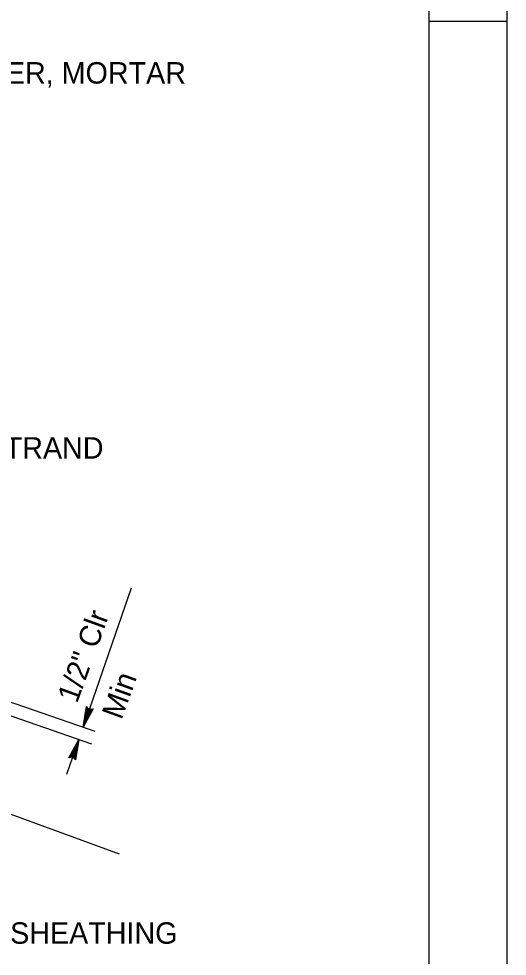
# Model space of a CAD drawing. Extents: x 0 to 2.83, y 0 to 1.83.
# Drawn here: x 2.5739 to 2.8333, y 0.4198 to 0.9179 of the extents above; entities that cross this region are included whole.
import ezdxf

# ---------------------------------------------------------------- set-up
doc = ezdxf.new("R2010")
doc.units = 0
for name, color, linetype in [('10 Sheet Format', 7, 'Continuous'), ('201 Center and Station Line', 7, 'Continuous'), ('210 Border', 7, 'Continuous'), ('212 Leaders and Dim Lines', 7, 'Continuous'), ('214 Text and Titles', 7, 'Continuous')]:
    doc.layers.add(name, color=color, linetype=linetype)

msp = doc.modelspace()

# ---------------------------------------------------------------- linework, layer by layer
at = {"layer": '10 Sheet Format'}
msp.add_lwpolyline([(0, 0), (2.83333, 0), (2.83333, 1.83333), (0, 1.83333)], close=True, dxfattribs=at)
at = {"layer": '201 Center and Station Line'}
msp.add_line((2.62731, 0.47413), (1.94896, 0.72104), dxfattribs=at)
at = {"layer": '210 Border'}
for p, q in [((2.79167, 1.79167), (2.79167, 0.04167)), ((2.79167, 0.91667), (2.83333, 0.91667))]:
    msp.add_line(p, q, dxfattribs=at)
at = {"layer": '212 Leaders and Dim Lines'}
for p, q in [((2.63364, 0.61546), (2.60809, 0.54151)), ((2.54919, 0.56186), (2.61435, 0.53935)), ((2.54125, 0.55737), (2.6126, 0.53271)), ((2.60809, 0.54151), (2.60993, 0.55244)), ((2.60809, 0.54151), (2.61027, 0.55203)), ((2.61061, 0.55161), (2.60809, 0.54151)), ((2.61339, 0.55125), (2.60809, 0.54151)), ((2.61095, 0.5512), (2.60809, 0.54151)), ((2.61286, 0.55113), (2.60809, 0.54151)), ((2.60809, 0.54151), (2.61234, 0.55102)), ((2.60809, 0.54151), (2.61182, 0.5509)), ((2.61129, 0.55078), (2.60809, 0.54151)), ((2.61061, 0.55161), (2.60993, 0.55244)), ((2.61129, 0.55078), (2.61061, 0.55161)), ((2.61234, 0.55102), (2.61129, 0.55078)), ((2.61234, 0.55102), (2.61339, 0.55125)), ((2.59948, 0.51659), (2.60586, 0.53504)), ((2.60056, 0.5253), (2.60586, 0.53504)), ((2.60108, 0.52542), (2.60586, 0.53504)), ((2.60586, 0.53504), (2.6016, 0.52554)), ((2.60586, 0.53504), (2.60213, 0.52565)), ((2.60265, 0.52577), (2.60586, 0.53504)), ((2.60299, 0.52535), (2.60586, 0.53504)), ((2.60333, 0.52494), (2.60586, 0.53504)), ((2.60586, 0.53504), (2.60367, 0.52452)), ((2.60586, 0.53504), (2.60401, 0.52411)), ((2.6016, 0.52554), (2.60056, 0.5253)), ((2.6016, 0.52554), (2.60265, 0.52577)), ((2.60265, 0.52577), (2.60333, 0.52494)), ((2.60333, 0.52494), (2.60401, 0.52411))]:
    msp.add_line(p, q, dxfattribs=at)

# ---------------------------------------------------------------- texts
for s, p in [('1/2" Clr', (2.60483, 0.5538)), ('Min', (2.62842, 0.54504))]:
    msp.add_text(s, height=0.011392, rotation=70.0018, dxfattribs=at).set_placement(p)
at = {"layer": '214 Text and Titles'}
for s, p in [('FACE OF CONCRETE WALER, MORTAR', (2.37407, 0.88347)), ('SHEATHING ON STRAND', (2.43609, 0.68421)), ('END OF CORRUGATED SHEATHING', (2.39498, 0.42644))]:
    msp.add_text(s, height=0.0113918, dxfattribs=at).set_placement(p)

doc.saveas('drawing.dxf')
